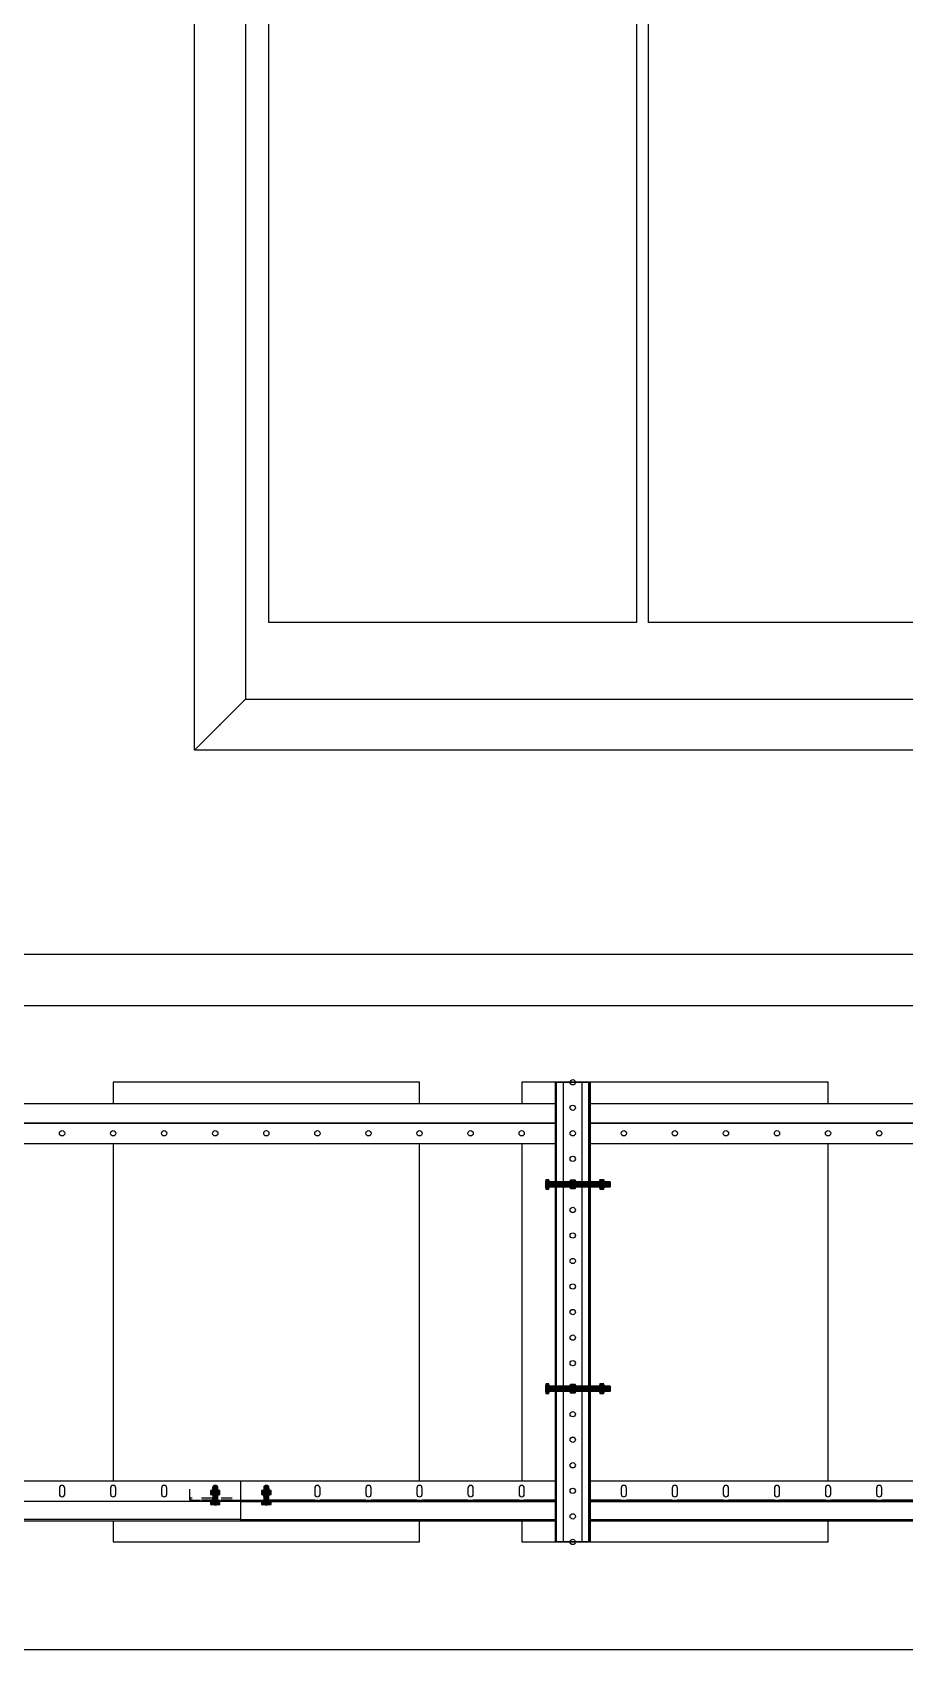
# Model space of a CAD drawing. Header units: millimetres. Extents: x -962357 to -591296, y -223672 to 59420.
# Drawn here: x -761809 to -760955, y -175224 to -173641 of the extents above; entities that cross this region are included whole.
import ezdxf

# ---------------------------------------------------------------- set-up
doc = ezdxf.new("R2010")
doc.units = ezdxf.units.MM
doc.linetypes.add('TA_HL_003.00000', pattern=[19.5, 10.65, -8.85])
for name, color, linetype in [('000 - H A T C H', 8, 'Continuous'), ('000 - WIPEOUT', 250, 'Continuous'), ('001 - ASCESSORIES', 251, 'Continuous'), ('A04_TUBE SERIES', 2, 'Continuous'), ('A11_ALU.SOLID SHEET', 2, 'Continuous')]:
    doc.layers.add(name, color=color, linetype=linetype)
pattern_1 = [(110, (-0.5, 0), (-0.939693, -0.34202), []), (110, (-0.2012, 0.6409), (-0.939693, -0.34202), [1.25, -0.25, 0, -0.25])]

# ---------------------------------------------------------------- blocks, each defined once
blk = doc.blocks.new('*U4828')
blk.add_attdef('EXTR.OVL-LENGTH_', (-25, -59.1), '', height=5)
blk.add_wipeout([(-25, 25), (25, -25), (25, 1975), (-25, 1925)]).dxf.layer = '000 - WIPEOUT'
blk.add_point((0, 0))
at = {"layer": 'A04_TUBE SERIES', "color": 0}
blk.add_lwpolyline([(-25, 25), (25, -25), (25, 1975), (-25, 1925)], close=True, dxfattribs=at)
blk = doc.blocks.new('*U4729')
at = {"color": 3}
for points in [[(-875, 924), (875, 924), (875, 564), (-875, 564)], [(-875, 552), (875, 552), (875, 192), (-875, 192)]]:
    blk.add_wipeout(points, dxfattribs=at).dxf.layer = '000 - WIPEOUT'
at = {"layer": 'A11_ALU.SOLID SHEET', "color": 0, "linetype": 'ByBlock'}
for points in [[(875, 564), (-875, 564), (-875, 924), (875, 924)], [(875, 192), (-875, 192), (-875, 552), (875, 552)]]:
    blk.add_lwpolyline(points, close=True, dxfattribs=at)
blk = doc.blocks.new('*U4837')
blk.add_attdef('EXTR.OVL-LENGTH_', (-25, -59.1), '', height=5)
blk.add_wipeout([(-25, 25), (25, -25), (25, 6873.5), (-25, 6823.5)]).dxf.layer = '000 - WIPEOUT'
at = {"layer": 'A04_TUBE SERIES', "color": 0}
blk.add_lwpolyline([(-25, 25), (25, -25), (25, 6873.5), (-25, 6823.5)], close=True, dxfattribs=at)
blk = doc.blocks.new('*U4838')
blk.add_attdef('EXTR.OVL-LENGTH_', (-25, -59.1), '', height=5)
blk.add_wipeout([(-25, -25), (25, 25), (25, 6317.5), (-25, 6367.5)]).dxf.layer = '000 - WIPEOUT'
blk.add_point((0, 0))
at = {"layer": 'A04_TUBE SERIES', "color": 0}
blk.add_lwpolyline([(-25, -25), (25, 25), (25, 6317.5), (-25, 6367.5)], close=True, dxfattribs=at)
blk = doc.blocks.new('*U4839')
at = {"layer": 'A04_TUBE SERIES', "color": 0, "linetype": 'ByBlock', "xscale": -1}
blk.add_blockref('*U4828', (278, 275), dxfattribs=at)
at = {"layer": 'A04_TUBE SERIES', "color": 0, "linetype": 'ByBlock', "rotation": 269.9999999999478}
blk.add_blockref('*U4837', (25, 25), dxfattribs=at)
at = {"layer": 'A11_ALU.SOLID SHEET', "color": 0, "linetype": 'ByBlock', "rotation": 90}
blk.add_blockref('*U4729', (1249.8, 1250), dxfattribs=at)
at = {"layer": 'A04_TUBE SERIES', "color": 0, "linetype": 'ByBlock', "xscale": -1, "rotation": 269.9999999999478}
blk.add_blockref('*U4838', (278, 275), dxfattribs=at)
blk = doc.blocks.new('*U4854')
at = {"color": 3}
for points in [[(-225, 3750), (225, 3750), (225, 3450), (-225, 3450)], [(-225, 3350), (225, 3350), (225, 3050), (-225, 3050)]]:
    blk.add_wipeout(points, dxfattribs=at).dxf.layer = '000 - WIPEOUT'
at = {"layer": 'A11_ALU.SOLID SHEET', "color": 0, "linetype": 'ByBlock'}
for points in [[(-225, 3450), (225, 3450), (225, 3750), (-225, 3750)], [(-225, 3050), (225, 3050), (225, 3350), (-225, 3350)]]:
    blk.add_lwpolyline(points, close=True, dxfattribs=at)
blk = doc.blocks.new('000 - ASSCESSORIES_FAMELINE_GALV._SPICE-FOR_HR-02A_TOP_VIEW')
at = {"layer": '001 - ASCESSORIES', "color": 0, "linetype": 'ByBlock'}
blk.add_lwpolyline([(-50, 0), (50, 0), (50, 18.8), (-50, 18.8)], close=True, dxfattribs=at)
at = {"layer": '001 - ASCESSORIES', "linetype": 'ByBlock'}
blk.add_lwpolyline([(-50, 2), (50, 2), (50, 0), (-50, 0)], close=True, dxfattribs=at)
at = {"layer": '001 - ASCESSORIES', "color": 1}
for points in [[(-32.6, 2), (-17.4, 2), (-17.4, 0), (-32.6, 0)], [(22.4, 2), (27.6, 2), (27.6, 0), (22.4, 0)]]:
    blk.add_lwpolyline(points, close=True, dxfattribs=at)
blk = doc.blocks.new('*U4662')
at = {"color": 1}
for p, q in [((-3.5, 4.5), (3.5, 4.5)), ((-3.5, 0), (3.5, 0))]:
    blk.add_line(p, q, dxfattribs=at)
at = {"color": 0}
for points in [[(-2.3, 4.2, 0.249893), (-4.6, 4.2), (-4.6, 0.3, 0.249893), (-2.3, 0.3)], [(2.3, 4.2, 0.062422), (0, 4.5, 0.062422), (-2.3, 4.2), (-2.3, 0.3, 0.061692), (0, 0, 0.061692), (2.3, 0.3)], [(4.6, 4.2, 0.249893), (2.3, 4.2), (2.3, 0.3, 0.249893), (4.6, 0.3)]]:
    blk.add_lwpolyline(points, format="xyb", close=True, dxfattribs=at)
blk = doc.blocks.new('*U4707')
at = {"layer": '000 - H A T C H'}
h = blk.add_hatch(color=250, dxfattribs=at)
h.dxf.hatch_style = 1
edge = h.paths.add_edge_path()
edge.add_line((0.3, 4.6), (4.2, 4.6))
edge.add_arc((2, 3.5), 2.45, 0, 28.0609, ccw=False)
edge.add_line((4.5, 3.5), (4.5, 0))
edge.add_arc((-4.9, 0), 9.36, -0.0239, 0.0239, ccw=False)
edge.add_line((4.5, 0), (4.5, 0))
edge.add_arc((-4.9, 0), 9.36, -0.0239, 0.0239, ccw=False)
edge.add_line((4.5, 0), (4.5, -3.5))
edge.add_arc((2, -3.5), 2.45, -28.0609, 0, ccw=False)
edge.add_line((4.2, -4.6), (0.3, -4.6))
edge.add_arc((2.5, -3.5), 2.45, 180, 208.0609, ccw=False)
edge.add_line((0, -3.5), (0, 3.5))
edge.add_arc((2.5, 3.5), 2.45, 151.9391, 180, ccw=False)
at = {"layer": '001 - ASCESSORIES', "color": 0, "rotation": 270}
blk.add_blockref('*U4662', (0, 0), dxfattribs=at)
blk = doc.blocks.new('*U4682')
at = {"color": 1}
for p, q in [((-3.5, 3.5), (3.5, 3.5)), ((-3.5, 0), (3.5, 0))]:
    blk.add_line(p, q, dxfattribs=at)
at = {"color": 0}
for points in [[(-2.3, 3.2, 0.249855), (-4.6, 3.2), (-4.6, 0.3, 0.249855), (-2.3, 0.3)], [(2.3, 3.2, 0.062432), (0, 3.5, 0.062432), (-2.3, 3.2), (-2.3, 0.3, 0.061701), (0, 0, 0.061701), (2.3, 0.3)], [(4.6, 3.2, 0.249855), (2.3, 3.2), (2.3, 0.3, 0.249855), (4.6, 0.3)]]:
    blk.add_lwpolyline(points, format="xyb", close=True, dxfattribs=at)
blk = doc.blocks.new('*U4688')
at = {"layer": '000 - H A T C H'}
h = blk.add_hatch(dxfattribs=at)
h.set_pattern_fill('ANSI35', color=8, scale=4, angle=65)
h.set_pattern_definition(pattern_1)
h.paths.add_polyline_path([(0, -2.5), (14.5, -2.5), (14.5, 2.5), (0, 2.5)])
at = {"color": 8}
blk.add_line((14.5, -2.5), (14.5, 2.5), dxfattribs=at)
at = {"color": 1}
blk.add_lwpolyline([(14.5, 2.5), (0, 2.5), (0, -2.5), (14.5, -2.5), (15, -2), (15, 2)], close=True, dxfattribs=at)
blk = doc.blocks.new('*U4699')
at = {"layer": '000 - H A T C H'}
h = blk.add_hatch(color=250, dxfattribs=at)
h.dxf.hatch_style = 1
edge = h.paths.add_edge_path()
edge.add_line((-0.3, -4.6), (-3.2, -4.6))
edge.add_arc((-1, -3.5), 2.45, 180, 208.0569, ccw=False)
edge.add_line((-3.5, -3.5), (-3.5, 0))
edge.add_arc((5.9, 0), 9.36, 179.9761, 180.0239, ccw=False)
edge.add_line((-3.5, 0), (-3.5, 0))
edge.add_arc((5.9, 0), 9.36, 179.9761, 180.0239, ccw=False)
edge.add_line((-3.5, 0), (-3.5, 3.5))
edge.add_arc((-1, 3.5), 2.45, 151.9431, 180, ccw=False)
edge.add_line((-3.2, 4.6), (-0.3, 4.6))
edge.add_arc((-2.5, 3.5), 2.45, 360, 388.0569, ccw=False)
edge.add_line((0, 3.5), (0, -3.5))
edge.add_arc((-2.5, -3.5), 2.45, 331.9431, 360, ccw=False)
blk.add_blockref('*U4688', (0, 0))
at = {"layer": '001 - ASCESSORIES', "rotation": 90}
blk.add_blockref('*U4682', (0, 0), dxfattribs=at)
blk = doc.blocks.new('000 - ASSCESSORIES_FAMELINE_GALV.BRACKET_FITTING_Z-PROFILE_HR-02AA_TOP_VIEW')
blk.add_wipeout([(-1200, 39), (1200, 39), (1200, 0), (-1200, 0)]).dxf.layer = '000 - WIPEOUT'
at = {"layer": '001 - ASCESSORIES', "linetype": 'Continuous'}
for p, q in [((-1200, 39), (1200, 39)), ((-1200, 0), (1200, 0))]:
    blk.add_line(p, q, dxfattribs=at)
at = {"layer": '001 - ASCESSORIES', "color": 1, "linetype": 'ByBlock'}
for p, q in [((-1127.6, 20.2), (-1127.6, 19)), ((-1077.6, 20.2), (-1077.6, 19)), ((-1027.6, 20.2), (-1027.6, 19)), ((-977.6, 20.2), (-977.6, 19)), ((-927.6, 20.2), (-927.6, 19)), ((-877.6, 20.2), (-877.6, 19)), ((-827.6, 20.2), (-827.6, 19)), ((-777.6, 20.2), (-777.6, 19)), ((-727.6, 20.2), (-727.6, 19)), ((-677.6, 20.2), (-677.6, 19)), ((-627.6, 20.2), (-627.6, 19)), ((-577.6, 20.2), (-577.6, 19))]:
    blk.add_line(p, q, dxfattribs=at)
at = {"layer": '001 - ASCESSORIES', "color": 0, "linetype": 'ByBlock'}
blk.add_lwpolyline([(-1200, 39), (1200, 39), (1200, 19), (-1200, 19)], close=True, dxfattribs=at)
at = {"layer": '001 - ASCESSORIES'}
for points in [[(-1172.4, 26), (-1172.4, 32, 1), (-1177.6, 32), (-1177.6, 26, 1)], [(-1122.4, 26), (-1122.4, 32, 1), (-1127.6, 32), (-1127.6, 26, 1)], [(-1072.4, 26), (-1072.4, 32, 1), (-1077.6, 32), (-1077.6, 26, 1)], [(-1022.4, 26), (-1022.4, 32, 1), (-1027.6, 32), (-1027.6, 26, 1)], [(-972.4, 26), (-972.4, 32, 1), (-977.6, 32), (-977.6, 26, 1)], [(-922.4, 26), (-922.4, 32, 1), (-927.6, 32), (-927.6, 26, 1)], [(-872.4, 26), (-872.4, 32, 1), (-877.6, 32), (-877.6, 26, 1)], [(-822.4, 26), (-822.4, 32, 1), (-827.6, 32), (-827.6, 26, 1)], [(-772.4, 26), (-772.4, 32, 1), (-777.6, 32), (-777.6, 26, 1)], [(-722.4, 26), (-722.4, 32, 1), (-727.6, 32), (-727.6, 26, 1)], [(-672.4, 26), (-672.4, 32, 1), (-677.6, 32), (-677.6, 26, 1)], [(-622.4, 26), (-622.4, 32, 1), (-627.6, 32), (-627.6, 26, 1)], [(-572.4, 26), (-572.4, 32, 1), (-577.6, 32), (-577.6, 26, 1)]]:
    blk.add_lwpolyline(points, format="xyb", close=True, dxfattribs=at)
at = {"layer": '001 - ASCESSORIES', "color": 1, "linetype": 'ByBlock'}
for points in [[(-1200, 20.2), (-1177.6, 20.2), (-1177.6, 19), (-1200, 19)], [(-1177.6, 20.2), (-1172.4, 20.2), (-1172.4, 19), (-1177.6, 19)], [(-1127.6, 20.2), (-1172.4, 20.2), (-1172.4, 19), (-1127.6, 19)], [(-1127.6, 20.2), (-1122.4, 20.2), (-1122.4, 19), (-1127.6, 19)], [(-1077.6, 20.2), (-1122.4, 20.2), (-1122.4, 19), (-1077.6, 19)], [(-1077.6, 20.2), (-1072.4, 20.2), (-1072.4, 19), (-1077.6, 19)], [(-1027.6, 20.2), (-1072.4, 20.2), (-1072.4, 19), (-1027.6, 19)], [(-1027.6, 20.2), (-1022.4, 20.2), (-1022.4, 19), (-1027.6, 19)], [(-977.6, 20.2), (-1022.4, 20.2), (-1022.4, 19), (-977.6, 19)], [(-977.6, 20.2), (-972.4, 20.2), (-972.4, 19), (-977.6, 19)], [(-927.6, 20.2), (-972.4, 20.2), (-972.4, 19), (-927.6, 19)], [(-927.6, 20.2), (-922.4, 20.2), (-922.4, 19), (-927.6, 19)], [(-877.6, 20.2), (-922.4, 20.2), (-922.4, 19), (-877.6, 19)], [(-877.6, 20.2), (-872.4, 20.2), (-872.4, 19), (-877.6, 19)], [(-827.6, 20.2), (-872.4, 20.2), (-872.4, 19), (-827.6, 19)], [(-827.6, 20.2), (-822.4, 20.2), (-822.4, 19), (-827.6, 19)], [(-777.6, 20.2), (-822.4, 20.2), (-822.4, 19), (-777.6, 19)], [(-777.6, 20.2), (-772.4, 20.2), (-772.4, 19), (-777.6, 19)], [(-727.6, 20.2), (-772.4, 20.2), (-772.4, 19), (-727.6, 19)], [(-727.6, 20.2), (-722.4, 20.2), (-722.4, 19), (-727.6, 19)], [(-677.6, 20.2), (-722.4, 20.2), (-722.4, 19), (-677.6, 19)], [(-677.6, 20.2), (-672.4, 20.2), (-672.4, 19), (-677.6, 19)], [(-627.6, 20.2), (-672.4, 20.2), (-672.4, 19), (-627.6, 19)], [(-627.6, 20.2), (-622.4, 20.2), (-622.4, 19), (-627.6, 19)], [(-577.6, 20.2), (-622.4, 20.2), (-622.4, 19), (-577.6, 19)], [(-577.6, 20.2), (-572.4, 20.2), (-572.4, 19), (-577.6, 19)], [(-527.6, 20.2), (-572.4, 20.2), (-572.4, 19), (-527.6, 19)]]:
    blk.add_lwpolyline(points, close=True, dxfattribs=at)
at = {"layer": '001 - ASCESSORIES'}
blk.add_lwpolyline([(-1200, 19), (1200, 19), (1200, 0), (-1200, 0)], close=True, dxfattribs=at)
at = {"layer": '001 - ASCESSORIES', "color": 2}
blk.add_lwpolyline([(-1200, 1.2), (1200, 1.2), (1200, 0), (-1200, 0)], close=True, dxfattribs=at)
blk = doc.blocks.new('*U4929')
at = {"linetype": 'ByBlock'}
blk.add_wipeout([(4678.5, 0), (3600, 0), (3600, 39), (4678.5, 39)], dxfattribs=at).dxf.layer = '001 - ASCESSORIES'
at = {"color": 1, "linetype": 'ByBlock'}
blk.add_lwpolyline([(3600, 20), (4678.5, 20), (4678.5, 39), (3600, 39)], close=True, dxfattribs=at)
for points in [[(3627.6, 7), (3627.6, 13, 1), (3622.4, 13), (3622.4, 7, 1)], [(3677.6, 7), (3677.6, 13, 1), (3672.4, 13), (3672.4, 7, 1)], [(3727.6, 7), (3727.6, 13, 1), (3722.4, 13), (3722.4, 7, 1)], [(3777.6, 7), (3777.6, 13, 1), (3772.4, 13), (3772.4, 7, 1)]]:
    blk.add_lwpolyline(points, format="xyb", close=True, dxfattribs=at)
at = {"layer": '001 - ASCESSORIES'}
blk.add_lwpolyline([(3600, 37.8), (4678.5, 37.8), (4678.5, 39), (3600, 39)], close=True, dxfattribs=at)
at = {"layer": '001 - ASCESSORIES', "color": 1, "linetype": 'ByBlock'}
blk.add_lwpolyline([(4678.5, 0), (3600, 0), (3600, 20), (4678.5, 20)], close=True, dxfattribs=at)
at = {"layer": '001 - ASCESSORIES', "linetype": 'TA_HL_003.00000', "xscale": -1, "rotation": 180}
blk.add_blockref('000 - ASSCESSORIES_FAMELINE_GALV._SPICE-FOR_HR-02A_TOP_VIEW', (3600, 18.8), dxfattribs=at)
at = {"layer": '001 - ASCESSORIES', "rotation": 270}
for name, p in [('*U4699', (3625, 20)), ('*U4707', (3625, 13.6))]:
    blk.add_blockref(name, p, dxfattribs=at)
at = {"layer": '001 - ASCESSORIES', "linetype": 'ByBlock', "rotation": 180}
blk.add_blockref('000 - ASSCESSORIES_FAMELINE_GALV.BRACKET_FITTING_Z-PROFILE_HR-02AA_TOP_VIEW', (2400, 39), dxfattribs=at)
at = {"layer": '001 - ASCESSORIES', "rotation": 270}
for name, p in [('*U4699', (3575, 20)), ('*U4707', (3575, 13.6))]:
    blk.add_blockref(name, p, dxfattribs=at)
blk = doc.blocks.new('*U4930')
at = {"linetype": 'ByBlock'}
blk.add_wipeout([(2400, -39), (4503.5, -39), (4503.5, 0), (2400, 0)], dxfattribs=at).dxf.layer = '000 - WIPEOUT'
at = {"layer": '001 - ASCESSORIES', "color": 1, "linetype": 'ByBlock'}
blk.add_lwpolyline([(4503.5, 0), (2400, 0), (2400, -20), (4503.5, -20)], close=True, dxfattribs=at)
at = {"layer": '001 - ASCESSORIES', "linetype": 'ByBlock'}
blk.add_lwpolyline([(4503.5, -20), (2400, -20), (2400, -39), (4503.5, -39)], close=True, dxfattribs=at)
for centre in [(2800, -10), (2850, -10), (2900, -10), (2950, -10), (3000, -10), (3050, -10), (3100, -10), (3150, -10), (3200, -10), (3250, -10), (3300, -10), (3350, -10), (3400, -10), (3450, -10), (3500, -10), (3550, -10), (3600, -10)]:
    blk.add_circle(centre, 2.6, dxfattribs=at)
blk = doc.blocks.new('*U4934')
at = {"color": 6}
blk.add_wipeout([(225, -17), (-225, -17), (-225, 17), (225, 17)], dxfattribs=at).dxf.layer = '000 - WIPEOUT'
at = {"layer": '001 - ASCESSORIES', "color": 0, "linetype": 'ByBlock'}
for p, q in [((225, 15.8), (-225, 15.8)), ((225, -15.8), (-225, -15.8))]:
    blk.add_line(p, q, dxfattribs=at)
at = {"layer": '001 - ASCESSORIES', "color": 1}
blk.add_lwpolyline([(225, 17), (225, -17), (-225, -17), (-225, 17)], close=True, dxfattribs=at)
at = {"layer": '001 - ASCESSORIES', "color": 0, "linetype": 'ByBlock'}
for points in [[(-225, 17), (-225, 9), (225, 9), (225, 17)], [(-225, -9), (-225, -17), (225, -17), (225, -9)]]:
    blk.add_lwpolyline(points, close=True, dxfattribs=at)
at = {"layer": '001 - ASCESSORIES', "color": 1, "linetype": 'Continuous'}
for centre in [(-225, 0), (-200, 0), (-175, 0), (-150, 0), (-125, 0), (-100, 0), (-75, 0), (-50, 0), (-25, 0), (0, 0), (25, 0), (50, 0), (75, 0), (100, 0), (125, 0), (150, 0), (175, 0), (200, 0), (225, 0)]:
    blk.add_circle(centre, 2.6, dxfattribs=at)
blk = doc.blocks.new('*U4663')
at = {"layer": '001 - ASCESSORIES', "color": 0}
blk.add_lwpolyline([(4.6, 0), (2.3, 4), (-2.3, 4), (-4.6, 0), (-2.3, -4), (2.3, -4)], close=True, dxfattribs=at)
at = {"layer": '001 - ASCESSORIES', "color": 8}
blk.add_circle((0, 0), 3.85, dxfattribs=at)
at = {"layer": '001 - ASCESSORIES', "color": 0}
blk.add_circle((0, 0), 2.6, dxfattribs=at)
blk = doc.blocks.new('*U4664')
at = {"layer": '000 - H A T C H'}
h = blk.add_hatch(color=250, dxfattribs=at)
h.dxf.hatch_style = 1
h.paths.add_polyline_path([(4, -2.3), (4, 2.3), (0, 4.6), (-4, 2.3), (-4, -2.3), (0, -4.6)])
h.paths.add_polyline_path([(0, -2.6, -1), (0, 2.6, -1)], flags=16)
at = {"layer": '001 - ASCESSORIES', "color": 0, "rotation": 270}
blk.add_blockref('*U4663', (0, 0), dxfattribs=at)
blk = doc.blocks.new('*U4696')
at = {"layer": '000 - H A T C H'}
h = blk.add_hatch(dxfattribs=at)
h.set_pattern_fill('ANSI35', color=8, scale=4, angle=65)
h.set_pattern_definition(pattern_1)
h.paths.add_polyline_path([(0, -2.5), (59.5, -2.5), (59.5, 2.5), (0, 2.5)])
at = {"color": 8}
blk.add_line((59.5, -2.5), (59.5, 2.5), dxfattribs=at)
at = {"color": 1}
blk.add_lwpolyline([(59.5, 2.5), (0, 2.5), (0, -2.5), (59.5, -2.5), (60, -2), (60, 2)], close=True, dxfattribs=at)
blk = doc.blocks.new('*U4748')
at = {"layer": '000 - H A T C H'}
h = blk.add_hatch(color=250, dxfattribs=at)
h.dxf.hatch_style = 1
edge = h.paths.add_edge_path()
edge.add_line((-0.3, -4.6), (-3.2, -4.6))
edge.add_arc((-1, -3.5), 2.45, 180, 208.0569, ccw=False)
edge.add_line((-3.5, -3.5), (-3.5, 0))
edge.add_arc((5.9, 0), 9.36, 179.9761, 180.0239, ccw=False)
edge.add_line((-3.5, 0), (-3.5, 0))
edge.add_arc((5.9, 0), 9.36, 179.9761, 180.0239, ccw=False)
edge.add_line((-3.5, 0), (-3.5, 3.5))
edge.add_arc((-1, 3.5), 2.45, 151.9431, 180, ccw=False)
edge.add_line((-3.2, 4.6), (-0.3, 4.6))
edge.add_arc((-2.5, 3.5), 2.45, 360, 388.0569, ccw=False)
edge.add_line((0, 3.5), (0, -3.5))
edge.add_arc((-2.5, -3.5), 2.45, 331.9431, 360, ccw=False)
blk.add_blockref('*U4696', (0, 0))
at = {"layer": '001 - ASCESSORIES', "rotation": 90}
blk.add_blockref('*U4682', (0, 0), dxfattribs=at)
blk = doc.blocks.new('*U4821')
at = {"layer": '001 - ASCESSORIES'}
blk.add_blockref('*U4748', (-23, 0), dxfattribs=at)
at = {"layer": '001 - ASCESSORIES', "color": 2}
for rotation in [90, 90, 270, 270]:
    blk.add_blockref('*U4664', (0, 0), dxfattribs=dict(at, rotation=rotation))
at = {"layer": '001 - ASCESSORIES', "color": 1}
blk.add_blockref('*U4707', (26.2, 0), dxfattribs=at)
blk = doc.blocks.new('*U4956')
blk.add_lwpolyline([(-7165.5, 4263), (-7165.5, 5940.1), (-11560, 5940.1), (-11560, 4315), (-18103.4, 4315), (-18103.4, 550), (-9016.6, 550), (-9016.6, 4265)], close=True)
at = {"layer": 'A11_ALU.SOLID SHEET'}
blk.add_blockref('*U4839', (-17223.5, 1180.5), dxfattribs=at)
at = {"layer": 'A11_ALU.SOLID SHEET', "color": 0, "linetype": 'ByBlock', "rotation": 90}
blk.add_blockref('*U4854', (-13300, 880.5), dxfattribs=at)
at = {"layer": '001 - ASCESSORIES', "linetype": 'ByBlock', "rotation": 180}
for name, p in [('*U4930', (-13500, 1045.5)), ('*U4929', (-13325, 715.2))]:
    blk.add_blockref(name, p, dxfattribs=at)
at = {"layer": '001 - ASCESSORIES', "linetype": 'ByBlock', "rotation": 270}
blk.add_blockref('*U4934', (-16600, 880.5), dxfattribs=at)
at = {"layer": '001 - ASCESSORIES', "linetype": 'ByBlock'}
for p in [(-16600, 1005.5), (-16600, 805.5)]:
    blk.add_blockref('*U4821', p, dxfattribs=at)
blk = doc.blocks.new('*U697')
at = {"color": 3}
for points in [[(-225, 3750), (225, 3750), (225, 3450), (-225, 3450)], [(-225, 3350), (225, 3350), (225, 3050), (-225, 3050)]]:
    blk.add_wipeout(points, dxfattribs=at).dxf.layer = '000 - WIPEOUT'
at = {"layer": 'A11_ALU.SOLID SHEET', "color": 0, "linetype": 'ByBlock'}
for points in [[(-225, 3450), (225, 3450), (225, 3750), (-225, 3750)], [(-225, 3050), (225, 3050), (225, 3350), (-225, 3350)]]:
    blk.add_lwpolyline(points, close=True, dxfattribs=at)
blk = doc.blocks.new('*U349')
at = {"color": 1}
for p, q in [((-3.5, 4.5), (3.5, 4.5)), ((-3.5, 0), (3.5, 0))]:
    blk.add_line(p, q, dxfattribs=at)
at = {"color": 0}
for points in [[(-2.3, 4.2, 0.249893), (-4.6, 4.2), (-4.6, 0.3, 0.249893), (-2.3, 0.3)], [(2.3, 4.2, 0.062422), (0, 4.5, 0.062422), (-2.3, 4.2), (-2.3, 0.3, 0.061692), (0, 0, 0.061692), (2.3, 0.3)], [(4.6, 4.2, 0.249893), (2.3, 4.2), (2.3, 0.3, 0.249893), (4.6, 0.3)]]:
    blk.add_lwpolyline(points, format="xyb", close=True, dxfattribs=at)
blk = doc.blocks.new('*U667')
at = {"layer": '000 - H A T C H'}
h = blk.add_hatch(color=250, dxfattribs=at)
h.dxf.hatch_style = 1
edge = h.paths.add_edge_path()
edge.add_line((0.3, 4.6), (4.2, 4.6))
edge.add_arc((2, 3.5), 2.45, 0, 28.0609, ccw=False)
edge.add_line((4.5, 3.5), (4.5, 0))
edge.add_arc((-4.9, 0), 9.36, -0.0239, 0.0239, ccw=False)
edge.add_line((4.5, 0), (4.5, 0))
edge.add_arc((-4.9, 0), 9.36, -0.0239, 0.0239, ccw=False)
edge.add_line((4.5, 0), (4.5, -3.5))
edge.add_arc((2, -3.5), 2.45, -28.0609, 0, ccw=False)
edge.add_line((4.2, -4.6), (0.3, -4.6))
edge.add_arc((2.5, -3.5), 2.45, 180, 208.0609, ccw=False)
edge.add_line((0, -3.5), (0, 3.5))
edge.add_arc((2.5, 3.5), 2.45, 151.9391, 180, ccw=False)
at = {"layer": '001 - ASCESSORIES', "color": 0, "rotation": 270}
blk.add_blockref('*U349', (0, 0), dxfattribs=at)
blk = doc.blocks.new('*U351')
at = {"color": 1}
for p, q in [((-3.5, 3.5), (3.5, 3.5)), ((-3.5, 0), (3.5, 0))]:
    blk.add_line(p, q, dxfattribs=at)
at = {"color": 0}
for points in [[(-2.3, 3.2, 0.249855), (-4.6, 3.2), (-4.6, 0.3, 0.249855), (-2.3, 0.3)], [(2.3, 3.2, 0.062432), (0, 3.5, 0.062432), (-2.3, 3.2), (-2.3, 0.3, 0.061701), (0, 0, 0.061701), (2.3, 0.3)], [(4.6, 3.2, 0.249855), (2.3, 3.2), (2.3, 0.3, 0.249855), (4.6, 0.3)]]:
    blk.add_lwpolyline(points, format="xyb", close=True, dxfattribs=at)
blk = doc.blocks.new('*U357')
at = {"layer": '000 - H A T C H'}
h = blk.add_hatch(dxfattribs=at)
h.set_pattern_fill('ANSI35', color=8, scale=4, angle=65)
h.set_pattern_definition(pattern_1)
h.paths.add_polyline_path([(0, -2.5), (14.5, -2.5), (14.5, 2.5), (0, 2.5)])
at = {"color": 8}
blk.add_line((14.5, -2.5), (14.5, 2.5), dxfattribs=at)
at = {"color": 1}
blk.add_lwpolyline([(14.5, 2.5), (0, 2.5), (0, -2.5), (14.5, -2.5), (15, -2), (15, 2)], close=True, dxfattribs=at)
blk = doc.blocks.new('*U666')
at = {"layer": '000 - H A T C H'}
h = blk.add_hatch(color=250, dxfattribs=at)
h.dxf.hatch_style = 1
edge = h.paths.add_edge_path()
edge.add_line((-0.3, -4.6), (-3.2, -4.6))
edge.add_arc((-1, -3.5), 2.45, 180, 208.0569, ccw=False)
edge.add_line((-3.5, -3.5), (-3.5, 0))
edge.add_arc((5.9, 0), 9.36, 179.9761, 180.0239, ccw=False)
edge.add_line((-3.5, 0), (-3.5, 0))
edge.add_arc((5.9, 0), 9.36, 179.9761, 180.0239, ccw=False)
edge.add_line((-3.5, 0), (-3.5, 3.5))
edge.add_arc((-1, 3.5), 2.45, 151.9431, 180, ccw=False)
edge.add_line((-3.2, 4.6), (-0.3, 4.6))
edge.add_arc((-2.5, 3.5), 2.45, 360, 388.0569, ccw=False)
edge.add_line((0, 3.5), (0, -3.5))
edge.add_arc((-2.5, -3.5), 2.45, 331.9431, 360, ccw=False)
blk.add_blockref('*U357', (0, 0))
at = {"layer": '001 - ASCESSORIES', "rotation": 90}
blk.add_blockref('*U351', (0, 0), dxfattribs=at)
blk = doc.blocks.new('*U543')
at = {"linetype": 'ByBlock'}
blk.add_wipeout([(4678.5, 0), (3600, 0), (3600, 39), (4678.5, 39)], dxfattribs=at).dxf.layer = '001 - ASCESSORIES'
at = {"color": 1, "linetype": 'ByBlock'}
blk.add_lwpolyline([(3600, 20), (4678.5, 20), (4678.5, 39), (3600, 39)], close=True, dxfattribs=at)
for points in [[(3627.6, 7), (3627.6, 13, 1), (3622.4, 13), (3622.4, 7, 1)], [(3677.6, 7), (3677.6, 13, 1), (3672.4, 13), (3672.4, 7, 1)], [(3727.6, 7), (3727.6, 13, 1), (3722.4, 13), (3722.4, 7, 1)], [(3777.6, 7), (3777.6, 13, 1), (3772.4, 13), (3772.4, 7, 1)]]:
    blk.add_lwpolyline(points, format="xyb", close=True, dxfattribs=at)
at = {"layer": '001 - ASCESSORIES'}
blk.add_lwpolyline([(3600, 37.8), (4678.5, 37.8), (4678.5, 39), (3600, 39)], close=True, dxfattribs=at)
at = {"layer": '001 - ASCESSORIES', "color": 1, "linetype": 'ByBlock'}
blk.add_lwpolyline([(4678.5, 0), (3600, 0), (3600, 20), (4678.5, 20)], close=True, dxfattribs=at)
at = {"layer": '001 - ASCESSORIES', "linetype": 'TA_HL_003.00000', "xscale": -1, "rotation": 180}
blk.add_blockref('000 - ASSCESSORIES_FAMELINE_GALV._SPICE-FOR_HR-02A_TOP_VIEW', (3600, 18.8), dxfattribs=at)
at = {"layer": '001 - ASCESSORIES', "rotation": 270}
for name, p in [('*U666', (3625, 20)), ('*U667', (3625, 13.6))]:
    blk.add_blockref(name, p, dxfattribs=at)
at = {"layer": '001 - ASCESSORIES', "linetype": 'ByBlock', "rotation": 180}
blk.add_blockref('000 - ASSCESSORIES_FAMELINE_GALV.BRACKET_FITTING_Z-PROFILE_HR-02AA_TOP_VIEW', (2400, 39), dxfattribs=at)
at = {"layer": '001 - ASCESSORIES', "rotation": 270}
for name, p in [('*U666', (3575, 20)), ('*U667', (3575, 13.6))]:
    blk.add_blockref(name, p, dxfattribs=at)
blk = doc.blocks.new('*U544')
at = {"linetype": 'ByBlock'}
blk.add_wipeout([(2400, -39), (4503.5, -39), (4503.5, 0), (2400, 0)], dxfattribs=at).dxf.layer = '000 - WIPEOUT'
at = {"layer": '001 - ASCESSORIES', "color": 1, "linetype": 'ByBlock'}
blk.add_lwpolyline([(4503.5, 0), (2400, 0), (2400, -20), (4503.5, -20)], close=True, dxfattribs=at)
at = {"layer": '001 - ASCESSORIES', "linetype": 'ByBlock'}
blk.add_lwpolyline([(4503.5, -20), (2400, -20), (2400, -39), (4503.5, -39)], close=True, dxfattribs=at)
for centre in [(2800, -10), (2850, -10), (2900, -10), (2950, -10), (3000, -10), (3050, -10), (3100, -10), (3150, -10), (3200, -10), (3250, -10), (3300, -10), (3350, -10), (3400, -10), (3450, -10), (3500, -10), (3550, -10), (3600, -10)]:
    blk.add_circle(centre, 2.6, dxfattribs=at)
blk = doc.blocks.new('*U548')
at = {"color": 6}
blk.add_wipeout([(225, -17), (-225, -17), (-225, 17), (225, 17)], dxfattribs=at).dxf.layer = '000 - WIPEOUT'
at = {"layer": '001 - ASCESSORIES', "color": 0, "linetype": 'ByBlock'}
for p, q in [((225, 15.8), (-225, 15.8)), ((225, -15.8), (-225, -15.8))]:
    blk.add_line(p, q, dxfattribs=at)
at = {"layer": '001 - ASCESSORIES', "color": 1}
blk.add_lwpolyline([(225, 17), (225, -17), (-225, -17), (-225, 17)], close=True, dxfattribs=at)
at = {"layer": '001 - ASCESSORIES', "color": 0, "linetype": 'ByBlock'}
for points in [[(-225, 17), (-225, 9), (225, 9), (225, 17)], [(-225, -9), (-225, -17), (225, -17), (225, -9)]]:
    blk.add_lwpolyline(points, close=True, dxfattribs=at)
at = {"layer": '001 - ASCESSORIES', "color": 1, "linetype": 'Continuous'}
for centre in [(-225, 0), (-200, 0), (-175, 0), (-150, 0), (-125, 0), (-100, 0), (-75, 0), (-50, 0), (-25, 0), (0, 0), (25, 0), (50, 0), (75, 0), (100, 0), (125, 0), (150, 0), (175, 0), (200, 0), (225, 0)]:
    blk.add_circle(centre, 2.6, dxfattribs=at)
blk = doc.blocks.new('*U350')
at = {"layer": '001 - ASCESSORIES', "color": 0}
blk.add_lwpolyline([(4.6, 0), (2.3, 4), (-2.3, 4), (-4.6, 0), (-2.3, -4), (2.3, -4)], close=True, dxfattribs=at)
at = {"layer": '001 - ASCESSORIES', "color": 8}
blk.add_circle((0, 0), 3.85, dxfattribs=at)
at = {"layer": '001 - ASCESSORIES', "color": 0}
blk.add_circle((0, 0), 2.6, dxfattribs=at)
blk = doc.blocks.new('*U671')
at = {"layer": '000 - H A T C H'}
h = blk.add_hatch(color=250, dxfattribs=at)
h.dxf.hatch_style = 1
h.paths.add_polyline_path([(4, -2.3), (4, 2.3), (0, 4.6), (-4, 2.3), (-4, -2.3), (0, -4.6)])
h.paths.add_polyline_path([(0, -2.6, -1), (0, 2.6, -1)], flags=16)
at = {"layer": '001 - ASCESSORIES', "color": 0, "rotation": 270}
blk.add_blockref('*U350', (0, 0), dxfattribs=at)
blk = doc.blocks.new('*U365')
at = {"layer": '000 - H A T C H'}
h = blk.add_hatch(dxfattribs=at)
h.set_pattern_fill('ANSI35', color=8, scale=4, angle=65)
h.set_pattern_definition(pattern_1)
h.paths.add_polyline_path([(0, -2.5), (59.5, -2.5), (59.5, 2.5), (0, 2.5)])
at = {"color": 8}
blk.add_line((59.5, -2.5), (59.5, 2.5), dxfattribs=at)
at = {"color": 1}
blk.add_lwpolyline([(59.5, 2.5), (0, 2.5), (0, -2.5), (59.5, -2.5), (60, -2), (60, 2)], close=True, dxfattribs=at)
blk = doc.blocks.new('*U583')
at = {"layer": '000 - H A T C H'}
h = blk.add_hatch(color=250, dxfattribs=at)
h.dxf.hatch_style = 1
edge = h.paths.add_edge_path()
edge.add_line((-0.3, -4.6), (-3.2, -4.6))
edge.add_arc((-1, -3.5), 2.45, 180, 208.0569, ccw=False)
edge.add_line((-3.5, -3.5), (-3.5, 0))
edge.add_arc((5.9, 0), 9.36, 179.9761, 180.0239, ccw=False)
edge.add_line((-3.5, 0), (-3.5, 0))
edge.add_arc((5.9, 0), 9.36, 179.9761, 180.0239, ccw=False)
edge.add_line((-3.5, 0), (-3.5, 3.5))
edge.add_arc((-1, 3.5), 2.45, 151.9431, 180, ccw=False)
edge.add_line((-3.2, 4.6), (-0.3, 4.6))
edge.add_arc((-2.5, 3.5), 2.45, 360, 388.0569, ccw=False)
edge.add_line((0, 3.5), (0, -3.5))
edge.add_arc((-2.5, -3.5), 2.45, 331.9431, 360, ccw=False)
blk.add_blockref('*U365', (0, 0))
at = {"layer": '001 - ASCESSORIES', "rotation": 90}
blk.add_blockref('*U351', (0, 0), dxfattribs=at)
blk = doc.blocks.new('*U686')
at = {"layer": '001 - ASCESSORIES'}
blk.add_blockref('*U583', (-23, 0), dxfattribs=at)
at = {"layer": '001 - ASCESSORIES', "color": 2}
for rotation in [90, 90, 270, 270]:
    blk.add_blockref('*U671', (0, 0), dxfattribs=dict(at, rotation=rotation))
at = {"layer": '001 - ASCESSORIES', "color": 1}
blk.add_blockref('*U667', (26.2, 0), dxfattribs=at)
blk = doc.blocks.new('*U462')
blk.add_attdef('EXTR.OVL-LENGTH_', (-25, -59.1), '', height=5)
blk.add_wipeout([(-25, 25), (25, -25), (25, 1975), (-25, 1925)]).dxf.layer = '000 - WIPEOUT'
blk.add_point((0, 0))
at = {"layer": 'A04_TUBE SERIES', "color": 0}
blk.add_lwpolyline([(-25, 25), (25, -25), (25, 1975), (-25, 1925)], close=True, dxfattribs=at)
blk = doc.blocks.new('*U674')
at = {"color": 3}
for points in [[(-875, 924), (875, 924), (875, 564), (-875, 564)], [(-875, 552), (875, 552), (875, 192), (-875, 192)]]:
    blk.add_wipeout(points, dxfattribs=at).dxf.layer = '000 - WIPEOUT'
at = {"layer": 'A11_ALU.SOLID SHEET', "color": 0, "linetype": 'ByBlock'}
for points in [[(875, 564), (-875, 564), (-875, 924), (875, 924)], [(875, 192), (-875, 192), (-875, 552), (875, 552)]]:
    blk.add_lwpolyline(points, close=True, dxfattribs=at)
blk = doc.blocks.new('*U473')
blk.add_attdef('EXTR.OVL-LENGTH_', (-25, -59.1), '', height=5)
blk.add_wipeout([(-25, 25), (25, -25), (25, 6873.5), (-25, 6823.5)]).dxf.layer = '000 - WIPEOUT'
at = {"layer": 'A04_TUBE SERIES', "color": 0}
blk.add_lwpolyline([(-25, 25), (25, -25), (25, 6873.5), (-25, 6823.5)], close=True, dxfattribs=at)
blk = doc.blocks.new('*U472')
blk.add_attdef('EXTR.OVL-LENGTH_', (-25, -59.1), '', height=5)
blk.add_wipeout([(-25, -25), (25, 25), (25, 6317.5), (-25, 6367.5)]).dxf.layer = '000 - WIPEOUT'
blk.add_point((0, 0))
at = {"layer": 'A04_TUBE SERIES', "color": 0}
blk.add_lwpolyline([(-25, -25), (25, 25), (25, 6317.5), (-25, 6367.5)], close=True, dxfattribs=at)
blk = doc.blocks.new('*U691')
at = {"layer": 'A04_TUBE SERIES', "color": 0, "linetype": 'ByBlock', "xscale": -1}
blk.add_blockref('*U462', (278, 275), dxfattribs=at)
at = {"layer": 'A04_TUBE SERIES', "color": 0, "linetype": 'ByBlock', "rotation": 269.9999999999478}
blk.add_blockref('*U473', (25, 25), dxfattribs=at)
at = {"layer": 'A11_ALU.SOLID SHEET', "color": 0, "linetype": 'ByBlock', "rotation": 90}
blk.add_blockref('*U674', (1249.8, 1250), dxfattribs=at)
at = {"layer": 'A04_TUBE SERIES', "color": 0, "linetype": 'ByBlock', "xscale": -1, "rotation": 269.9999999999478}
blk.add_blockref('*U472', (278, 275), dxfattribs=at)

msp = doc.modelspace()

# ---------------------------------------------------------------- block references
msp.add_blockref('*U4956', (-744680, -175774.4))

# ---------------------------------------------------------------- next in the draw order: linework, layer by layer
msp.add_lwpolyline([(-751845.5, -171511.4), (-751845.5, -169834.3), (-756240, -169834.3), (-756240, -171459.4), (-762783.4, -171459.4), (-762783.4, -175224.4), (-753696.6, -175224.4), (-753696.6, -171509.4)], close=True)

# ---------------------------------------------------------------- next in the draw order: block references
at = {"layer": 'A11_ALU.SOLID SHEET'}
msp.add_blockref('*U691', (-761903.5, -174593.9), dxfattribs=at)
at = {"layer": 'A11_ALU.SOLID SHEET', "color": 0, "linetype": 'ByBlock', "rotation": 90}
msp.add_blockref('*U697', (-757980, -174893.9), dxfattribs=at)

# ---------------------------------------------------------------- next in the draw order: block references
at = {"layer": '001 - ASCESSORIES', "linetype": 'ByBlock', "rotation": 180}
for name, p in [('*U544', (-758180, -174728.9)), ('*U543', (-758005, -175059.2))]:
    msp.add_blockref(name, p, dxfattribs=at)

# ---------------------------------------------------------------- next in the draw order: block references
at = {"layer": '001 - ASCESSORIES', "linetype": 'ByBlock', "rotation": 270}
msp.add_blockref('*U548', (-761280, -174893.9), dxfattribs=at)

# ---------------------------------------------------------------- next in the draw order: block references
at = {"layer": '001 - ASCESSORIES', "linetype": 'ByBlock'}
for p in [(-761280, -174768.9), (-761280, -174968.9)]:
    msp.add_blockref('*U686', p, dxfattribs=at)

doc.saveas('drawing.dxf')
